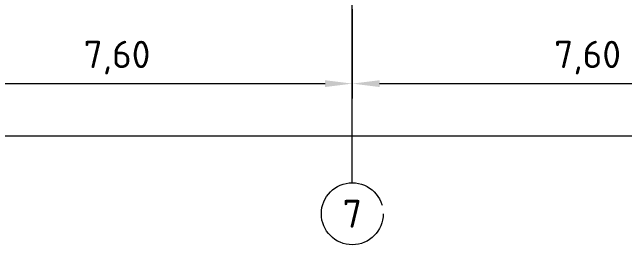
# Model space of a CAD drawing. Header units: millimetres. Extents: x 0 to 1189, y 0 to 841.
# Drawn here: x 372.54 to 422, y 364.5 to 383.26 of the extents above; entities that cross this region are included whole.
import ezdxf
from ezdxf.enums import TextEntityAlignment as Align

# ---------------------------------------------------------------- set-up
doc = ezdxf.new("R2010")
doc.units = ezdxf.units.MM
doc.linetypes.add('IRAM-F-TRAZO-PUNTO', pattern=[20, 15, -2, 1, -2])
for name, color, linetype, lineweight in [('A-COTA', 7, 'CONTINUOUS', 18), ('A-EJE', 1, 'IRAM-F-TRAZO-PUNTO', 18), ('A-TEXTO', 7, 'CONTINUOUS', 18)]:
    doc.layers.add(name, color=color, linetype=linetype, lineweight=lineweight)
doc.styles.add('ISO3098', font='isocpeur.ttf')
doc.dimstyles.new('FLAMA-IRAM', dxfattribs={"dimtxt": 3.5, "dimasz": 3.5, "dimexe": 2, "dimexo": 1.5, "dimgap": 1, "dimtad": 1, "dimdec": 1, "dimtxsty": 'ISO3098', "dimblk": 'IRAM_FLECHA', "dimblk1": 'IRAM_FLECHA', "dimblk2": 'IRAM_FLECHA', "dimcen": 2.5, "dimclrd": 3, "dimclre": 3, "dimclrt": 3, "dimazin": 3, "dimtfac": 1, "dimtmove": 0, "dimatfit": 3, "dimlwd": 18, "dimlwe": 18})

# ---------------------------------------------------------------- blocks, each defined once
blk = doc.blocks.new('IRAM_FLECHA')
blk.add_solid([(0, 0), (-1, 0.125), (-1, -0.125)])

msp = doc.modelspace()

# ---------------------------------------------------------------- linework, layer by layer
at = {"layer": 'A-EJE'}
msp.add_line((400, 369.5), (400, 622.5), dxfattribs=at)
msp.add_circle((400, 367), 2.5, dxfattribs=at)

# ---------------------------------------------------------------- texts
at = {"layer": 'A-TEXTO', "style": 'ISO3098'}
msp.add_text('7', height=2.25, dxfattribs=at).set_placement((400, 367), align=Align.MIDDLE_CENTER)

# ---------------------------------------------------------------- dimensions: what is measured, and where the dimension line sits
at = {"layer": 'A-COTA'}
for base, p1, p2 in [((172, 373.3), (172, 384.5), (552, 384.5)), ((362, 377.5), (362, 384.5), (400, 384.5)), ((400, 377.5), (400, 384.5), (438, 384.5))]:
    msp.add_linear_dim(base=base, p1=p1, p2=p2, dimstyle='FLAMA-IRAM', override={"dimtxt": 2.2, "dimasz": 2.2, "dimexe": 1.2, "dimexo": 1, "dimdec": 2, "dimlfac": 0.2, "dimzin": 0}, dxfattribs=at).render()

doc.saveas('drawing.dxf')
